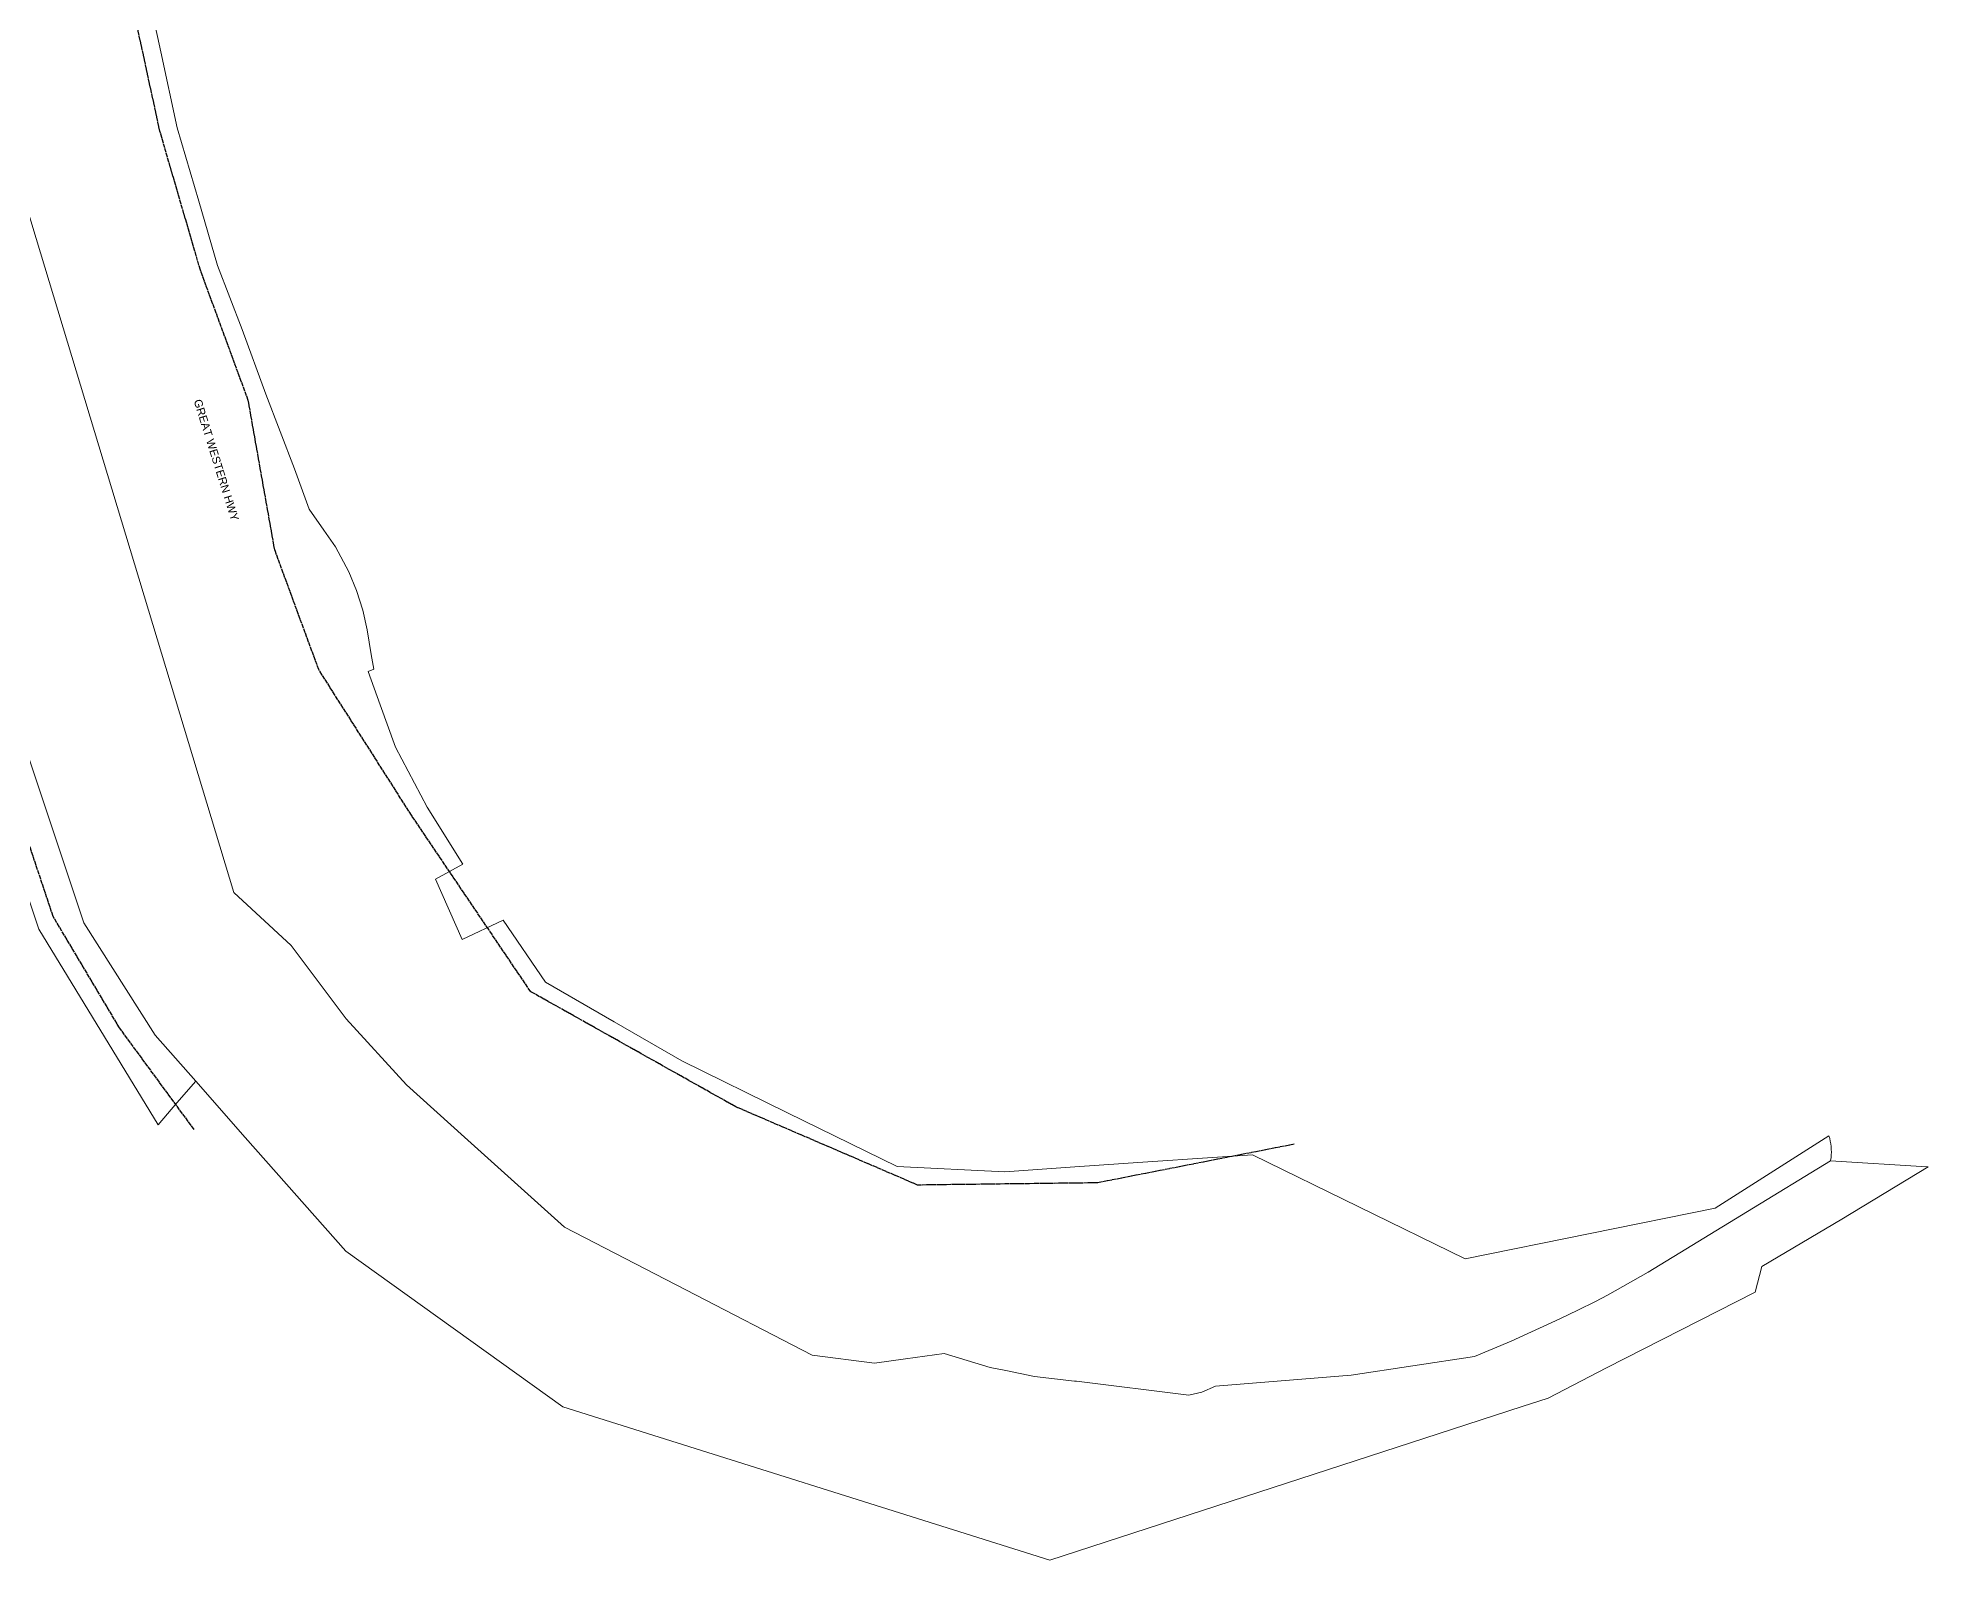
# Model space of a CAD drawing. Header units: metres. Extents: x 275581 to 277562, y 6265937 to 6267965.
# Drawn here: x 276967.7 to 277392.8, y 6266087.4 to 6266429.9 of the extents above; entities that cross this region are included whole.
import ezdxf

# ---------------------------------------------------------------- set-up
doc = ezdxf.new("R2010")
doc.units = ezdxf.units.M
doc.linetypes.add('Cable Exist OH', pattern=[1, 1, 0])
doc.layers.add('Cadastre Land Parcels_SP_EXT', color=9, linetype='Continuous', lineweight=5)
doc.layers.add('Cadastre Roads_SP_EXT', color=9, linetype='Continuous', lineweight=5)
doc.layers.add('Mains_HV_EXT', color=7, linetype='Continuous')
doc.styles.get("Standard").update_dxf_attribs({"font": 'arial.ttf'})

msp = doc.modelspace()

# ---------------------------------------------------------------- linework, layer by layer
at = {"layer": 'Cadastre Land Parcels_SP_EXT', "linetype": 'Continuous'}
msp.add_lwpolyline([(276930.98, 6266371.91), (276978.05, 6266230.81), (276994.1, 6266205.57), (277003.24, 6266195.18), (277014.32, 6266182.53), (277036.94, 6266156.93), (277085.78, 6266121.92), (277195.26, 6266087.44), (277301.55, 6266122.03), (277307.37, 6266123.93), (277320.51, 6266130.75), (277353.94, 6266147.73), (277355.45, 6266153.49), (277373.44, 6266164.19), (277392.84, 6266175.92), (277392.53, 6266175.95), (277370.87, 6266177.27), (277352.2, 6266165.89), (277329.85, 6266152.26), (277320.71, 6266147.08), (277318.04, 6266145.67), (277314.01, 6266143.68), (277309.96, 6266141.74), (277299.02, 6266136.73), (277290.78, 6266133.27), (277263.08, 6266129.05), (277232.53, 6266126.59), (277229.51, 6266125.24), (277226.55, 6266124.55), (277201.28, 6266127.71), (277200.84, 6266127.75), (277191.87, 6266128.73), (277185.42, 6266130.08), (277181.84, 6266130.82), (277171.56, 6266133.93), (277162.86, 6266132.74), (277155.88, 6266131.79), (277141.81, 6266133.58), (277113.42, 6266148.26), (277086.17, 6266162.35), (277063.63, 6266182.64), (277050.58, 6266194.39), (277037.01, 6266209.22), (277024.65, 6266225.74), (277011.76, 6266237.61), (276964.16, 6266395.19)], dxfattribs=at)
at = {"layer": 'Cadastre Roads_SP_EXT', "linetype": 'Continuous'}
for points in [[(276964.16, 6266395.19), (277011.76, 6266237.61), (277024.65, 6266225.74), (277037.01, 6266209.22), (277050.58, 6266194.39), (277063.63, 6266182.64), (277086.17, 6266162.35), (277113.42, 6266148.26), (277141.81, 6266133.58), (277155.88, 6266131.79), (277162.86, 6266132.74), (277171.56, 6266133.93), (277181.84, 6266130.82), (277185.42, 6266130.08), (277191.87, 6266128.73), (277200.84, 6266127.75), (277201.28, 6266127.71), (277226.55, 6266124.55), (277229.51, 6266125.24), (277232.53, 6266126.59), (277263.08, 6266129.05), (277290.78, 6266133.27), (277299.02, 6266136.73), (277309.96, 6266141.74), (277314.01, 6266143.68), (277318.04, 6266145.67), (277320.71, 6266147.08), (277329.85, 6266152.26), (277352.2, 6266165.89), (277370.87, 6266177.27), (277370.89, 6266177.39), (277370.98, 6266178), (277371.03, 6266178.62), (277371.06, 6266179.24), (277371.04, 6266179.86), (277371, 6266180.48), (277370.93, 6266181.09), (277370.82, 6266181.7), (277370.68, 6266182.31), (277370.51, 6266182.91), (277344.92, 6266166.65), (277288.74, 6266155.22), (277240.87, 6266178.66), (277231.86, 6266178.04), (277216.19, 6266176.95), (277200.92, 6266175.9), (277185.21, 6266174.81), (277160.96, 6266175.97), (277136.32, 6266188.07), (277112.52, 6266199.76), (277097.28, 6266208.57), (277081.86, 6266217.49), (277072.36, 6266231.44), (277063.14, 6266227.05), (277057.12, 6266240.63), (277063.29, 6266243.98), (277055.24, 6266256.85), (277048.15, 6266270.35), (277044.69, 6266279.89), (277041.99, 6266287.32), (277043.27, 6266287.89), (277042.7, 6266291.19), (277041.75, 6266296.76), (277040.77, 6266301.17), (277039.37, 6266305.57), (277037.66, 6266309.79), (277034.66, 6266315.42), (277032.03, 6266319.13), (277028.71, 6266323.88), (277025.42, 6266332.95), (277019.01, 6266349.71), (277013.63, 6266364.29), (277008.09, 6266378.71), (277003.87, 6266393.17), (276999.06, 6266409.66), (276995.34, 6266426.78), (276991.68, 6266443.66)], [(276953.71, 6266272.09), (276967.94, 6266229.4), (276994.73, 6266185.4), (276998.98, 6266190.29), (277003.24, 6266195.18), (276994.1, 6266205.57), (276978.05, 6266230.81), (276930.98, 6266371.91)]]:
    msp.add_lwpolyline(points, dxfattribs=at)
at = {"layer": 'Mains_HV_EXT', "linetype": 'Cable Exist OH'}
for points in [[(277250.26, 6266181.02), (277206.05, 6266172.33), (277165.55, 6266171.83), (277124.67, 6266189.43), (277078.55, 6266215.33), (277069.09, 6266229.31), (277051.73, 6266255.01), (277030.87, 6266287.79), (277020.98, 6266314.7), (277015.02, 6266348.33), (277004.25, 6266377.67), (276995.15, 6266408.89), (276987.7, 6266443.3), (276983.74, 6266479.07), (276982.27, 6266510.86), (276985.01, 6266525.9), (276990.39, 6266555.57), (276995.9, 6266585.92), (276999.52, 6266601.34), (277008.16, 6266631), (277026.15, 6266677.56)], [(277002.84, 6266184.34), (276986.08, 6266207.18), (276971.13, 6266232.27), (276957.53, 6266273.14), (276925.74, 6266368.73), (276920.17, 6266463.73), (276901.99, 6266539.76)]]:
    msp.add_lwpolyline(points, dxfattribs=at)

# ---------------------------------------------------------------- texts
at = {"layer": 'Cadastre Roads_SP_EXT'}
msp.add_text('GREAT WESTERN HWY', height=1.8, rotation=287.3789, dxfattribs=at).set_placement((277002.73, 6266348.26))

doc.saveas('drawing.dxf')
